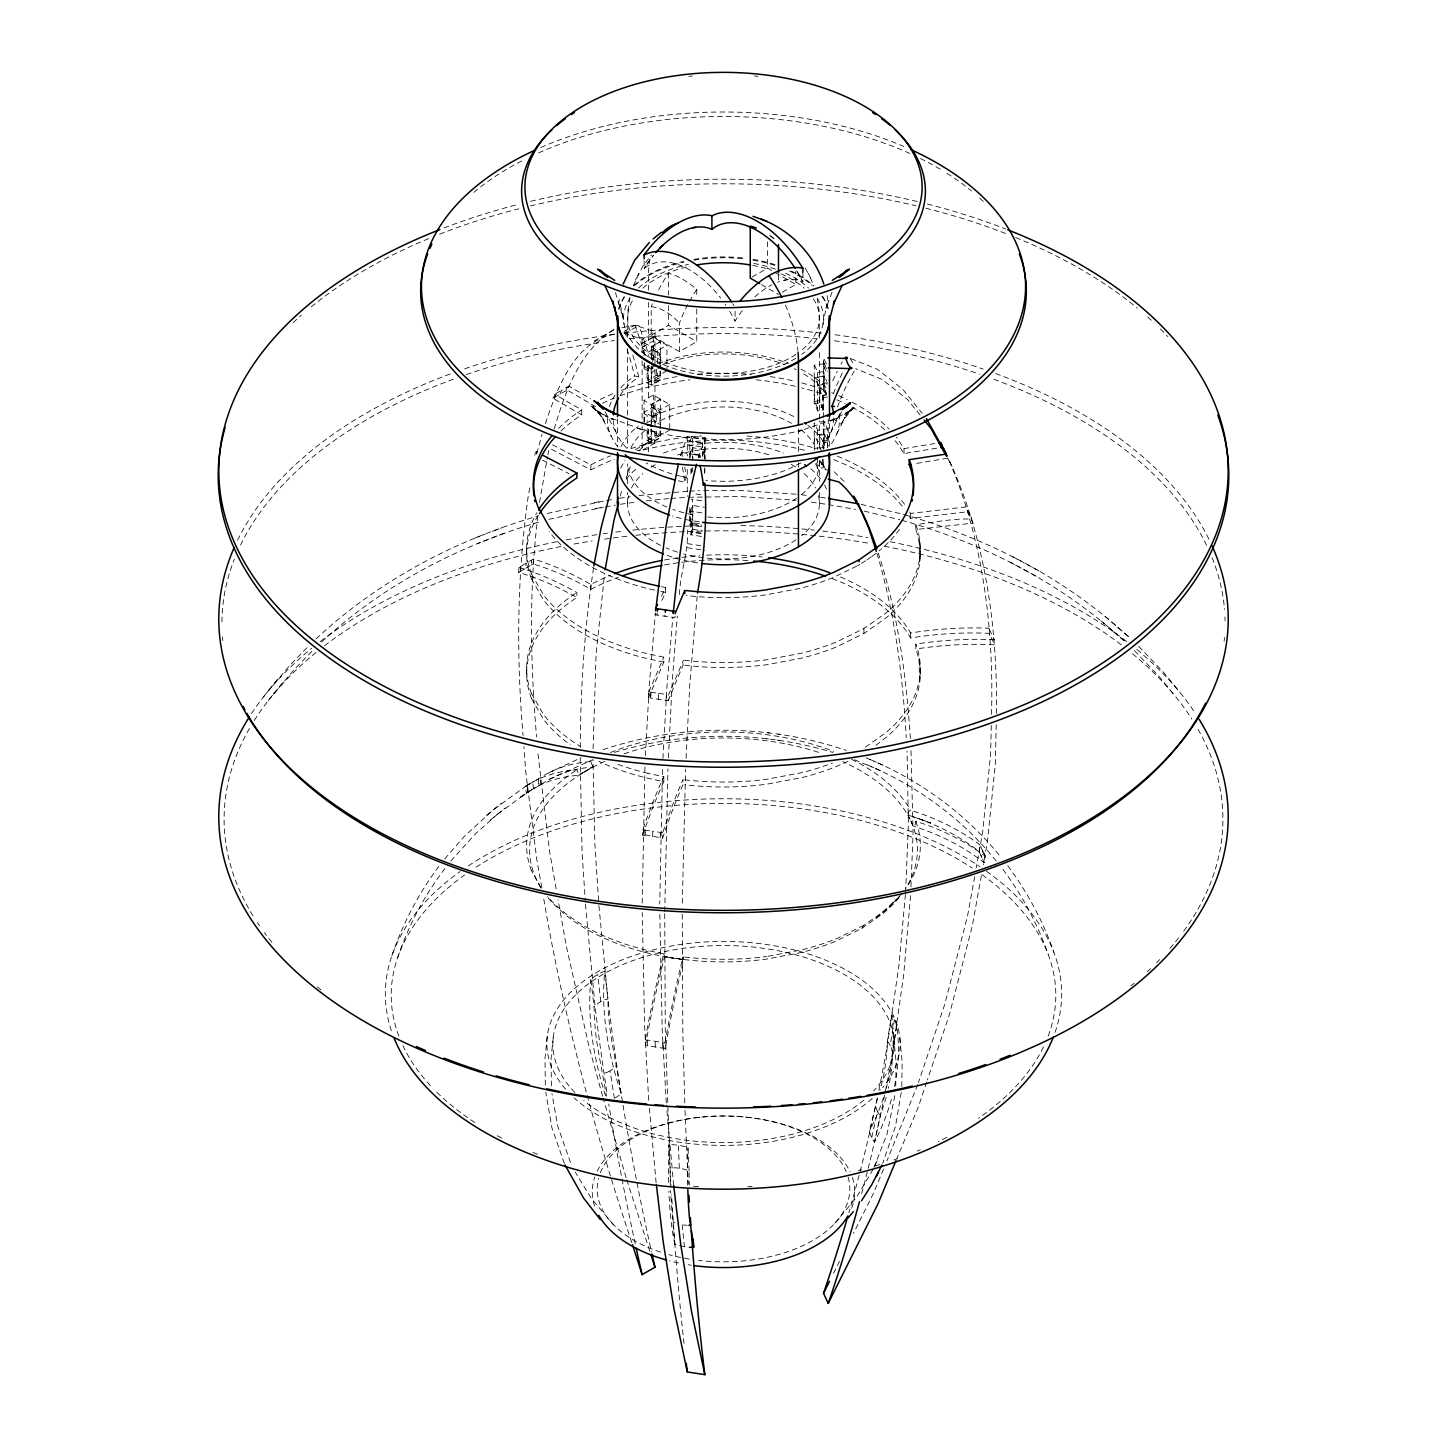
<?xml version="1.0" encoding="UTF-8"?>
<svg xmlns="http://www.w3.org/2000/svg" width="1447" height="1447" viewBox="0 0 1447 1447"><rect width="100%" height="100%" fill="white"/><g stroke="black" fill="none" stroke-linecap="round" stroke-linejoin="round"><path stroke-width="0.75" stroke-dasharray="5 3.75" d="M627.6 503.556L627.618 492.559M627.618 483.75L627.636 463.944M819.382 448.027L819.382 421.077M819.382 418.834L819.4 349.215M819.4 337.983L819.074 310.273L817.446 299.185M829.493 446.164L829.493 416.953M664.716 913.69L665.294 1030.951L670.051 1167.747A2028.151 428.601 -81.2 0 0 671.046 1185.835M664.716 911.483L667.953 768.845M682.26 914.197L682.839 1033.664L684.919 1108.293M580.211 758.337L582.038 851.541L585.348 902.042M580.301 747.412C580.5 687.452 584.588 627.473 593.523 568.165M593.089 748.732L596.092 654.189L604.557 574.115M682.297 903.145L685.589 769.37M645.055 834.829L662.617 838.193A346.068 70.74 -81.5 0 1 683.056 784.581L683.056 779.626A352.127 71.988 -81.5 0 0 662.726 832.767L662.617 838.193M645.036 835.516L642.703 835.154L642.812 829.746A352.127 74.412 -81.2 0 1 663.829 776.713L647.93 773.349M645.036 834.883L645.091 832.17M645.091 832.803L645.163 830.09L642.812 829.746M652.651 836.673L652.76 831.247L645.145 830.144M660.248 837.867L660.338 833.816M660.338 834.449L660.375 832.405L652.76 831.247M991.267 725.435L990.634 754.104L982.603 832.568L976.255 867.784M991.521 714.402C993.872 627.383 982.929 538.447 948.056 458.084L913.346 463.962M996.223 724.531L995.337 764.233L987.306 842.697L983.327 864.709M996.458 713.498C997.58 626.442 985.172 537.542 948.201 458.048M644.946 766.892L642.197 903.615M645.362 755.75L649.396 683.689L655.31 614.252M662.509 769.623L659.742 904.086M662.925 758.463L666.958 686.403L672.855 616.965M895.747 1086.136L896.091 1061.935L893.523 1035.6M901.788 1086.552L902.15 1061.718L899.491 1034.659M905.623 892.202L908.372 823.777L907.088 751.21M910.597 895.711L903.652 975.188L892.564 1052.114A2028.151 1599.55 -24.9 0 1 860.676 1197.284M910.941 886.884L913.075 833.906L910.941 747.864M668.405 757.848L672.24 681.664L677.286 616.006M686.059 758.373L689.785 684.377L697.255 595.115M518.967 567.459A352.127 205.076 59.6 0 1 576.883 592.583L576.883 597.521A346.068 201.549 59.6 0 0 518.641 572.451L518.967 567.459L533.455 559.012A352.127 203.304 60 0 1 590.882 584.425A196.864 113.662 0 0 1 610.525 575.327M518.641 572.451L520.341 571.438L520.576 567.694M520.305 571.42L525.858 568.183L526.183 563.19M525.858 568.183L531.375 564.981L531.537 563.118M531.429 564.981L533.147 564.004L533.455 559.012M531.483 563.408L531.664 561.237M650.68 696.966L651.005 692.1L648.853 691.775L648.455 697.707L650.625 698.033M650.806 695.066L650.607 698.069L668.188 700.71L668.568 694.777L683.509 660.176M520.504 567.984L520.613 566.428M531.592 561.526L531.646 560.604M658.313 699.208L658.692 693.276L650.987 692.136M666.018 700.42L666.416 694.451L668.568 694.777M920.165 553.767L919.46 562.087L919.116 538.682L919.985 546.984M920.165 673.271L919.46 681.591L919.116 658.186L919.985 666.506M905.424 894.409L898.949 965.059L887.861 1041.985A2028.151 1599.55 -24.9 0 1 878.926 1089.917M675.297 616.295L674.664 617.688L657.065 615.065L657.264 613.058M664.897 616.223L665.005 615.047M657.083 615.011L655.147 614.722L655.292 613.148M901.228 1092.431L895.548 1126.092L882.706 1163.37M679.475 594.518C680.09 572.668 688.844 551.94 687.289 530.108M537.94 515.675C528.824 589.056 530.416 663.431 536.566 736.993M539.514 502.38L547.509 456.854M894.825 1095.686L887.101 1133.833L873.934 1167.639M547.255 1036.432L545.013 1058.209L545.374 1088.361M553.26 1037.318L551.054 1058.535L551.397 1087.873M618.484 304.141L619.985 295.55M894.499 1086.444A254.527 200.753 -24.9 0 0 896.814 1025.851L896.688 1025.435A44.025 12.571 87.6 0 0 894.373 1019.52A44.025 12.842 87.2 0 0 891.623 1014.872L887.318 1041.569A248.486 195.508 -25.7 0 1 880.174 1089.41L879.903 1090.351M894.373 1019.556L890.194 1045.602M896.814 1025.851L892.51 1052.512A248.486 195.978 -24.9 0 1 888.331 1088.325M979.854 845.211L979.908 844.813A291.968 229.711 -25.7 0 0 910.561 810.23C904.194 812.834 913.708 824.935 908.101 815.674A193.916 111.962 0 0 0 842.751 761.647M982.603 850.8L979.945 844.885M984.647 855.286L982.676 850.402M982.549 851.216L982.35 852.428M985.244 856.642L985.063 857.854M822.927 324.381L826.599 305.353L825.911 308.428L833.183 289.129M979.474 847.653L979.492 852.5M983.815 861.037L984.069 862.249M974.663 876.593L967.5 916.204L944.692 1004.562L918.465 1082.446M981.355 875.706L972.203 926.333L949.395 1014.691L927.418 1079.95M629.897 297.521L627.926 310.273L627.618 337.422M529.819 487.856L528.499 494.295C516.977 574.097 516.235 655.202 523.054 735.456M536.855 453.544L542.01 434.245M547.943 454.702L548.829 450.415M877.569 1097.929L869.34 1131.265A42.234 13.873 -89.3 0 0 871.745 1137.505A42.126 13.566 -89 0 0 873.916 1141.394L874.476 1142.135A254.527 200.753 -24.9 0 0 892.293 1095.922M886.161 1097.332A248.486 195.978 -24.9 0 1 885.329 1100.335L880.409 1115.438L874.476 1142.135M871.745 1137.487L877.569 1111.459A24.038 7.542 -89.9 0 0 879.903 1115.004L880.409 1115.438M536.421 454.105L536.909 451.826M537.09 451.301C535.589 450.324 533.744 457.143 535.408 455.895M620.257 496.194L621.848 490.063M699.371 457.65L699.878 455.172A231.104 47.245 -81.5 0 1 700.782 457.867M680.416 455.751L682.297 452.513M698.232 457.523L699.046 455.082M545.429 423.519C557.276 388.266 574.242 340.877 615.626 333.841M554.183 428.963C565.415 391.522 579.65 349.505 615.445 328.813L593.161 341.673M678.317 480.802L684.775 482.249L686.276 477.546A231.104 48.836 -81.2 0 0 684.72 467.128M917.76 1084.545L887.011 1160.747M926.713 1082.049L918.212 1107.317L896.851 1158.577M680.705 455.208L687.289 436.451C726.105 443.18 766.223 438.857 804.333 429.795L799.051 431.188L837.361 418.02L829.873 421.439L853.187 408.94L844.704 414.276L854.128 407.62L845.753 414.348L853.766 407.475L845.699 415.488L852.301 408.452L840.779 424.08L845.175 417.098L836.022 435.529M698.25 457.921L704.834 439.165L674.501 436.144L637.042 428.294L642.703 429.777L605.515 416.121L613.275 419.684L595.857 410.243L604.213 415.488L590.177 405.467L599.058 413.281L592.836 406.119L603.254 418.816L597.882 411.78L604.647 421.819L602.495 418.328L611.484 436.65M391.92 955.635C402.863 923.276 418.979 892.69 439.581 865.469M397.654 957.552C408.615 925.212 424.803 894.608 445.64 867.549M626.081 478.36L630.313 466.658M696.749 309.061L696.749 341.619L679.439 351.603L651.204 335.306L651.204 306.764L652.308 303.888M679.439 351.603L679.439 323.079L682.55 315.392A93.802 54.154 -60 0 1 696.749 289.545A76.528 44.188 60 0 0 668.514 273.23A93.802 54.154 -60 0 0 657.39 292.421M633.243 285.855L642.522 266.754L651.421 254.925M668.188 700.71L683.056 665.059L683.056 660.121M648.455 697.707L663.829 662.147L663.829 657.191L647.93 653.827A196.864 113.662 0 0 1 543.005 594.283L531.465 573.862M648.853 691.775L663.829 657.191M883.592 1168.959L873.337 1193.576L853.423 1233.459M560.966 430.989A190.082 109.737 0 0 1 581.694 414.819L552.935 398.287L554.726 396.442M554.291 397.437L567.152 390.021L568.852 386.078L590.647 398.829M560.007 394.127L561.725 390.184L568.852 386.078M552.935 398.287L556.046 393.512L555.413 394.995M566.265 389.587L566.862 388.085M567.007 387.868L567.333 387.127M830.433 433.232L839.929 414.059L835.715 420.733L842.588 410.568M689.785 458.681L689.785 441.226L692.408 435.583L692.408 461.141M689.785 453.996L692.408 448.371M690.219 457.505L690.219 453.381L692.824 447.756L704.526 449.565L704.526 458.247M702.464 456.384L702.464 443.198L705.069 437.555A95.9 55.366 0 0 1 696.568 436.343M704.526 449.565L701.922 455.19L690.219 453.381M702.464 455.968L705.069 450.324M689.785 512.111L692.824 505.455L704.526 507.264M701.65 526.744L689.785 524.881L692.408 518.84M661.532 586.686L665.584 587.464L660.067 599.311M701.27 533.672L691.521 532.17L692.824 529.349L692.824 505.455M701.469 536.457L690.906 534.829L692.408 531.61L692.408 499.667M665.584 587.464L665.584 592.42L660.375 603.616M655.147 614.722L655.798 613.329M635.414 280.212L636.608 277.734M637.548 275.726L638.724 273.302M873.12 1169.321L856.57 1197.266L834.539 1223.656M875.019 1165.36L877.171 1160.91M833.49 1273.342L839.477 1261.368M620.673 468.141L624.959 460.236M666.886 957.028L685.426 959.723A193.934 111.962 0 0 0 766.078 959.18L800.951 952.578A193.934 111.962 0 0 0 835.661 941.274L861.815 928.413L863.895 925.266L885.383 910.272M444.681 858.975L464.089 836.619L493.879 809.343M450.759 861.055L475.466 833.761L497.714 814.028M268.636 690.49L289.888 665.258L308.5 646.122M273.411 694.198L294.374 669.328L312.733 650.481M263.463 696.893L279 677.558M268.292 700.547L283.612 681.501M902.114 893.324L889.29 906.889M899.491 896.525L874.784 919.152L886.667 909.186M638.869 450.849L647.207 442.872L654.985 442.981L654.985 429.868M315.989 638.923C378.246 580.699 455.588 540.057 537.108 516.253M321.686 641.943C382.93 585.022 458.88 545.519 538.809 522.078M880.427 549.806L879.197 550.837M494.187 809.126L526.057 786.028M497.985 813.829L528.264 791.798L540.744 784.726A285.891 165.067 60 0 1 592.8 767.163L585.529 771.269M486.301 815.511L501.494 803.157M490.262 820.087L505.166 807.969M876.014 553.387L872.035 556.372M871.347 556.86L866.446 560.206M875.923 745.277L886.034 737.464A196.864 113.662 0 0 0 915.806 649.088M632.845 355.293A231.104 134.589 59.6 0 1 638.724 376.853L632.466 381.646A110.316 63.686 0 0 0 620.311 395.049M638.724 376.853L634.582 375.967L627.709 381.212A116.104 67.032 0 0 0 620.094 388.556M520.92 796.845L532.062 789.628M520.468 797.062L528.264 791.798M624.091 333.443L638.109 326.154M644.06 355.474L644.06 342.704L653.339 337.35L666.922 345.182L666.922 368.605M656.395 365.078L647.116 370.432L644.06 368.659L649.432 365.404M644.06 421.837L644.06 400.403L653.339 395.049L669.708 404.491L669.708 427.914M865.74 560.694L861.327 563.462M526.165 785.974L527.178 785.323L527.594 789.14M527.142 785.359L528.625 784.455M525.008 786.68L531.248 782.899M528.915 784.274L539.984 777.943A291.95 168.557 60 0 1 590.882 761.628A196.864 113.662 0 0 1 593.198 760.417M624.073 331.435L634.039 325.684M865.469 747.122L886.034 732.526A196.864 113.662 0 0 0 915.806 644.15M584.787 771.703L578.818 775.303A285.909 166.495 59.6 0 0 526.31 793.137L525.55 786.354A291.968 170.023 59.6 0 1 576.883 769.786L578.818 774.887L585.239 771.45M857.528 565.705L859.825 564.366M684.847 660.32L684.738 660.32A196.864 113.662 0 0 0 766.711 659.778L802.126 653.085A196.864 113.662 0 0 0 837.361 641.6L863.895 628.559L886.034 613.003A196.864 113.662 0 0 0 915.806 524.646M684.829 665.276A196.864 113.662 0 0 0 766.711 664.716L802.126 658.023A196.864 113.662 0 0 0 837.361 646.556L863.895 633.497L886.034 617.959A196.864 113.662 0 0 0 915.806 529.584M861.815 928.413L883.611 913.111A193.934 111.962 0 0 0 899.274 897.23M585.709 771.161L592.8 766.747L590.882 761.628M863.895 925.266L837.361 938.307A196.864 113.662 0 0 1 802.108 949.811L766.729 956.485M624.127 333.298L642.124 339.123L654.985 331.707L654.985 366.923M651.204 335.306L668.514 325.304L696.749 341.619M752.169 277.01L767.561 268.129L773.204 271.385M642.124 343.246L654.985 335.831M556.01 393.494L561.725 390.184M642.124 347.37L654.985 339.955M660.682 341.582L651.403 346.954L651.403 365.024M659.977 353.556L652.832 349.432L644.277 354.37L651.403 358.494L659.977 353.556L659.977 368.768M644.06 342.704L657.643 350.536L666.922 345.182M651.403 359.724L660.682 354.37M644.277 362.618L644.277 366.742L647.695 364.771M644.277 366.742L647.84 368.804L654.695 364.843M782.339 292.204L795.796 284.444L795.796 271.258M647.84 368.804L647.84 380.344L656.395 375.388M666.922 370.739L657.643 376.093L657.643 371.843M647.116 382.804L656.395 377.45L660.483 379.801A95.9 55.366 0 0 0 651.204 385.155L647.116 382.804L647.116 370.432M659.977 370.938L659.977 377.45L651.403 382.406L647.84 380.344M660.682 399.282L651.403 404.635L651.403 442.963L660.682 437.609L660.483 399.173A95.9 55.366 0 0 0 651.204 404.527L651.204 423.808M644.277 422.379L644.277 412.069L652.832 407.132L659.977 411.255L659.977 428.638M669.708 404.491L660.429 409.845L644.06 400.403M659.977 411.255L651.403 416.193L644.277 412.069M651.403 417.423L660.682 412.069M645.977 423.446L652.832 419.485L656.395 421.547L652.977 423.537M647.84 428.421L647.84 438.043L656.395 433.087M647.116 440.503L656.395 435.131L660.483 437.5A95.9 55.366 0 0 0 651.204 442.854L647.116 440.503L647.116 428.131M647.207 442.872L634.365 450.288L640.189 450.379M669.708 430.048L660.429 435.402L647.116 427.715M642.124 446.273L654.985 438.857M654.985 442.981L642.124 450.397L642.124 426.051M615.228 1097.875A42.162 28.687 -71 0 0 621.125 1093.516A254.527 146.961 60 0 1 604.774 971.263A43.953 28.47 -66.9 0 0 597.72 974.482L597.213 974.753A43.971 28.289 -67.4 0 0 590.882 979.33L594.084 1007.166A248.486 144.718 59.6 0 0 599.365 1056.871L606.528 1096.193M800.842 463.004L787.313 469.552A110.316 63.686 0 0 1 705.973 480.476M856.751 566.139L833.454 577.407A190.082 109.737 0 0 1 799.413 588.513L765.246 594.952A190.082 109.737 0 0 1 686.167 595.513L686.095 595.495M604.774 971.263L607.921 999.099A24.798 16.243 -67.8 0 0 600.794 1001.613L600.36 1001.849A24.834 16.188 -68.4 0 0 594.066 1007.148M538.32 778.848L538.79 783.532M634.383 325.521L638.941 325.72A231.104 133.431 60 0 1 648.744 355.546M651.204 422.126L653.339 421.005L656.395 422.777M549.733 779.173L592.999 759.566L594.88 844.126L598.769 903.398M548.757 772.843L581.151 757.703M647.46 365.44A225.027 129.923 60 0 1 648.093 368.117L650.228 367.086M648.093 368.117L653.158 368.533M848.105 761.321L837.361 766.06A196.864 113.662 0 0 1 802.108 777.545L766.729 784.22A196.864 113.662 0 0 1 684.829 784.799L684.847 784.78M504.081 533.4L477.221 543.692M474.887 538.103L485.306 534.124M492.378 531.393L502.073 527.685M603.055 749.618C681.356 723.5 768.285 723.717 846.386 750.487M614.45 752.386C685.155 730.825 762.28 730.952 832.966 752.476M547.219 513.486L604.43 500.897M548.829 519.328L603.327 507.228M784.111 280.284L787.023 279.777M621.957 327.619L634.98 325.249L654.985 331.707M606.582 500.517L615.156 499.034M605.334 506.866L615.373 505.13M594.138 502.67L600.143 501.639M595.314 508.602L601.21 507.59M934.78 443.56L904.013 448.606L897.737 439.11A190.082 109.737 0 0 0 896.344 437.283M936.661 448.19L904.013 453.562L897.737 444.066A190.082 109.737 0 0 0 894.336 439.816M909.747 512.129A196.864 113.662 0 0 1 910.543 513.468L966.325 506.866L971.208 517.284M908.951 515.729A196.864 113.662 0 0 1 910.543 518.424L967.79 511.732L973.144 523.091L915.788 529.53L915.788 524.574C934.165 522.349 954.55 518.153 971.968 519.129M826.581 394.941L823.994 389.713L819.798 390.364L823.198 397.672L823.198 410.044L817.609 410.894A95.9 55.366 0 0 0 814.209 403.586L814.209 365.259L823.994 363.74L826.581 368.985M814.209 365.259A95.9 55.366 0 0 1 817.609 372.584L827.377 371.065M826.671 393.385L824.32 388.321L819.436 389.08L822.565 395.827L822.565 407.367L817.7 408.126L814.571 401.38L814.571 377.468L824.32 375.967L826.671 381.031M814.209 378.029L823.994 376.527M827.449 382.713L817.7 384.233L814.571 377.468M817.609 385.354L827.377 383.835M822.565 395.827L825.821 395.338A190.082 109.737 0 0 0 801.674 387.886M823.198 397.672L827.377 397.021M814.571 401.38L819.436 400.62L822.565 407.367M814.209 403.586L819.798 402.718L823.198 410.044M820.069 422.054L823.994 421.439L827.377 428.764L827.377 446.074M823.994 434.625L819.798 435.276L819.798 447.648L814.209 448.498L814.209 422.958A95.9 55.366 0 0 1 817.609 430.265L827.377 428.764M814.571 450.379L814.571 435.167L824.32 433.666L827.449 440.413L827.449 450.722M827.449 440.413L817.7 441.914L814.571 435.167M827.377 441.95L823.198 442.601L823.198 448.769M819.798 448.045L823.994 447.412L824.627 448.534M822.565 459.296L822.565 465.066L817.7 465.825L816.126 462.443M815.547 463.691A95.9 55.366 0 0 1 817.609 468.593L823.198 467.743L823.198 459.495M677.051 376.546L647.587 382.352A190.082 109.737 0 0 0 620.166 390.853M619.443 498.293L630.313 496.755M620.347 504.28L637.584 501.838M639.013 495.525L687.434 491.275M646.375 500.807L668.532 498.618M698.811 1117.373L699.733 1117.283M670.757 498.437L686.403 497.406M689.459 491.184L699.643 490.678M688.645 497.28L740.321 496.52L796.121 500.282M703.712 490.587L740.466 490.461L796.754 494.259M837.288 406.806L837.632 406.842A225.027 177.475 -24.9 0 1 854.255 371.101M684.738 779.824L684.847 779.843A196.864 113.662 0 0 0 766.711 779.282L802.126 772.589A196.864 113.662 0 0 0 832.495 763.039M684.738 957.028L684.847 957.046A196.864 113.662 0 0 0 766.711 956.503M702.464 443.198L689.785 441.226M701.65 500.789L691.34 499.215M624.091 332.864L626.099 333.154M695.211 454.647L682.496 452.549M689.098 1170.985L687.976 1147.471A43.935 31.111 20.6 0 0 678.426 1145.355A44.188 31.201 21.2 0 0 668.912 1144.577L670.07 1168.091A24.888 17.328 20.9 0 1 678.77 1168.163L680.235 1168.398A24.816 17.292 20.2 0 1 689.079 1171.003A248.486 50.808 -81.5 0 0 689.315 1185.202M645.471 1045.512A285.891 60.412 -81.2 0 1 664.535 956.829L683.744 959.741A285.909 58.441 -81.5 0 0 665.313 1048.532L645.471 1045.512L645.199 1039.742A291.95 61.696 -81.2 0 1 663.829 953.917L647.93 950.552A196.864 113.662 0 0 1 547.581 896.652M801.222 494.711L807.733 495.561M811.297 502.127L826.237 504.28M645.199 1039.742L662.762 1042.455M777.907 734.117L780.837 734.515M777.075 740.104L779.933 740.502M680.18 959.072C669.201 956.304 687.018 962.364 683.056 956.829A291.968 59.689 -81.5 0 0 665.041 1042.762L665.313 1048.532M767 732.688L769.334 733.014M766.331 738.693L768.61 739.037M682.206 1224.777L684.395 1246.645A42.072 27.764 19.1 0 0 687.18 1247.025M687.289 440.557L704.834 443.288M687.289 444.681L704.834 447.394M701.922 512.889L690.219 511.08L690.219 523.434L701.922 525.243M699.317 521.824L691.521 520.631L691.521 532.17M699.353 523.778L690.906 522.476L690.906 534.829M692.824 529.349L702.573 530.85M687.289 543.602L704.834 546.315M687.289 547.708L704.834 550.421M660.375 832.405L662.726 832.767M658.692 693.276L666.398 694.488M820.72 497.262L827.141 498.293M828.371 504.623L855.484 509.416M665.041 1042.762L662.78 1043.178M679.33 1168.272L678.426 1145.355M663.829 662.147L647.93 658.783A196.864 113.662 0 0 1 543.005 599.239L531.465 578.8M663.829 776.713L663.829 781.651L647.93 778.287A196.864 113.662 0 0 1 598.913 761.357M665.584 592.42L660.519 591.425M861.11 504.352L901.354 513.884M686.276 477.546L680.578 476.262M681.483 452.368L681.483 452.368A231.104 48.836 -81.2 0 1 682.514 456.438M850.221 358.512L854.128 365.132M864.239 511.117L899.745 519.708M654.496 590.141L650.517 589.218A190.082 109.737 0 0 1 549.227 531.736M829.891 470.691L823.524 469.063L823.524 460.435M903.38 514.409C981.211 536.403 1055.731 573.03 1116.849 626.442M901.752 520.251C978.715 541.992 1052.403 578.167 1112.852 630.982M919.243 818.857L930.728 822.927L907.938 815.059L909.62 818.477M854.381 759.729L873.789 767.778M850.89 358.621L877.515 369.347L902.91 389.46L922.227 413.372M865.993 757.794L876.267 762.243M869.647 759.277C920.401 780.62 966.216 814.1 1000.799 857.04M878.492 763.256L885.492 766.404M867.314 764.866C917.145 785.83 962.146 818.695 996.115 860.856M875.996 768.773L882.869 771.866M551.506 449.275L590.882 469.859A196.864 113.662 0 0 1 614.469 459.205M552.501 444.772L590.882 464.903A196.864 113.662 0 0 1 610.525 455.823M542.444 460.092L568.924 473.585M1012.737 556.733L1024.06 562.901M1027.189 564.565L1039.091 571.04M1010.024 562.141L1021.148 568.201M1024.331 569.901L1036.034 576.25M581.73 414.819L581.73 409.881L554.653 394.344M775.086 272.488L795.796 284.444M761.538 284.643L778.486 294.428M653.339 350.12L660.483 354.244M659.977 377.45L651.403 372.494L660.682 367.14L660.483 341.474A95.9 55.366 0 0 0 651.204 346.828L651.204 359.616M653.339 408.235L656.395 410.007L656.395 422.361L660.483 424.731M644.06 413.589L647.116 415.361L647.116 421.547M595.694 406.697L567.152 390.021M647.84 438.043L651.403 440.105L659.977 435.149L659.977 430.808M769.714 235.427L775.013 239.406M1117.609 627.184L1129.745 637.639L1105.092 616.313M1113.684 631.778L1125.603 642.07L1101.312 621.034M1138.699 646.303L1164.202 673.108L1179.848 692.281M1134.466 650.644L1159.644 677.087L1175.054 695.971M834.141 471.776L845.518 482.81M613.528 1224.777L591.425 1198.604L575.327 1172.269M920.039 414.963L907.613 399.589L882.218 379.476L855.575 368.623M1007.745 865.758C1027.388 892.057 1043.124 921.287 1053.868 952.307M1002.898 869.412C1022.161 895.187 1037.589 923.855 1048.153 954.278M541.124 888.386L531.465 870.569M605.135 411.708L617.073 434.317M826.544 394.868L824.338 391.793A110.316 63.686 0 0 0 801.71 372.675M732.761 303.671L733.936 305.552M797.478 272.108L802.904 281.948A71.102 41.059 -60 0 0 777.6 282.219M805.292 268.147L809.452 275.726M947.568 458.247L951.963 466.151M979.836 853.151L983.49 860.856M989.459 629.572L988.807 628.233A352.127 277.064 -25.7 0 0 910.561 633.008A196.864 113.662 0 0 0 837.307 575.671M994.252 640.026L994.234 639.701A352.146 277.715 -24.9 0 0 915.788 644.096L915.788 649.034A346.068 272.94 -24.9 0 1 994.65 644.801L989.242 633.334A346.068 272.289 -25.7 0 0 910.561 637.964A196.864 113.662 0 0 0 829.619 577.624M810.392 277.734L813.757 285.855M808.276 273.302L811.586 280.212M980.885 855.286L981.645 856.913M989.531 629.572L994.234 639.701M971.118 516.977L971.697 518.225M826.346 363.866L823.524 357.789L823.524 417.731M823.524 361.913L826.346 367.99M823.524 366.037L826.346 372.114M821.787 451.844L819.436 446.779L824.32 446.02L824.32 433.666M823.524 464.939L826.346 471.017M821.01 461.683L822.565 465.066M819.798 460.417L823.198 467.743M615.445 292.656L623.241 317.87L620.401 305.353L621.089 308.428M982.694 859.156L983.218 860.296M910.814 820.974L912.948 826.038A193.934 111.962 0 0 1 905.713 888.241M983.978 853.205L984.503 854.345M984.72 854.87L985.317 856.244A291.968 230.272 -24.9 0 0 915.788 821.299C914.54 834.792 908.463 813.739 912.46 824.772M983.87 861.815L984.286 862.756A285.909 225.479 -24.9 0 0 913.636 826.273M570.516 1162.466L557.782 1126.291L551.958 1093.588M564.348 1163.424L551.922 1127.81L545.754 1092.268M531.465 693.366L543.041 713.805A196.864 113.662 0 0 0 580.772 746.688M531.465 698.322L543.041 718.743A196.864 113.662 0 0 0 570.389 744.789M878.257 553.098C897.864 613.04 906.401 676.129 910.38 738.892M876.972 553.478C894.771 613.239 902.838 675.586 906.238 737.735M626.081 1177.605L603.218 1098.418M626.768 1179.739L650.155 1252.27M631.814 1242.629C593.975 1129.564 563.028 1013.967 543.33 896.326M969.056 512.527L969.327 513.432M967.518 510.809L967.79 511.732M663.829 953.917L664.535 956.413L673.398 958.095A193.916 111.962 0 0 1 548.16 897.773M602.639 1096.283L589.11 1046.995L566.283 946.031L558.126 899.889M892.51 1052.512L892.293 1051.643A24.635 7.217 88.3 0 0 890.249 1045.729M827.015 295.55L828.516 304.141M556.191 888.91L549.589 851.56L537.542 750.432M541.775 887.536L536.728 858.975L525.677 771.287L523.886 746.652M614.36 1098.382L610.091 1070.798A24.292 16.351 -70.1 0 0 616.766 1065.227M621.125 1093.534L613.166 1048.822A248.486 143.47 60 0 1 607.921 999.099M622.572 314.867L624.073 324.381M684.395 1246.645A42.379 27.891 19.7 0 1 674.899 1244.492L671.987 1210.651A248.486 52.508 -81.2 0 1 670.594 1190.465M673.687 1185.527L666.452 1105.219M656.124 1182.814L649.088 1104.73M600.794 1001.595L597.72 974.464M540.744 784.726L539.984 777.943M538.845 783.514L539.044 785.667M533.473 788.796L532.713 782.013M527.884 792.142L527.504 788.742M598.913 905.605L607.885 998.665A2028.151 1170.949 60 0 0 651.494 1251.836M585.474 904.23L595.024 1006.099A2028.151 1170.949 60 0 0 607.378 1095.307M666.271 1102.976L662.22 1030.391L659.796 913.039M648.708 1100.263L644.675 1027.677L642.251 912.569M662.798 1043.106L662.889 1044.897M662.853 1044.625L663.015 1047.429M655.382 1046.941L655.111 1041.171M647.46 1040.502L647.677 1045.186M685.01 1110.518L687.596 1170.46A2028.151 428.601 -81.2 0 0 688.338 1184.044M819.382 461.503L819.4 481.417M819.4 492.486L819.4 503.556M910.561 513.504L910.561 518.442M910.561 633.008L910.561 637.964M904.013 448.606L904.013 453.562M863.895 628.559L863.895 633.497M828.227 418.87L828.227 445.839M824.32 375.967L824.32 388.321M823.994 363.74L823.994 389.713M823.994 421.439L823.994 447.412M823.524 419.974L823.524 449.203M819.798 390.364L819.798 402.718M819.436 389.08L819.436 400.62M817.609 372.584L817.609 410.894M817.609 430.265L817.609 449.547M817.609 457.957L817.609 468.593M802.904 272.181L802.904 281.948A83.058 47.95 60 0 0 796.736 270.896M798.455 428.999L798.455 451.536M798.455 462.805L798.455 467.309M778.486 274.894L778.486 283.576M767.561 241.794L767.561 268.129M735.094 311.322L735.094 321.089A71.102 41.059 -60 0 1 743.595 308.971M705.069 437.555L705.069 460.978M704.834 439.165L704.834 458.645M704.834 467.634L704.834 472.12M704.526 469.117L704.526 473.458M696.749 289.545L696.749 298.209M692.824 447.756L692.824 458.609M692.408 467.526L692.408 471.776M691.521 468.701L691.521 472.554M690.906 468.9L690.906 477.13M690.906 509.688L690.906 522.06M689.785 507.445L689.785 524.881M687.289 436.451L687.289 455.932M687.289 469.407L687.289 496.393M668.514 273.23L668.514 294.935M668.514 305.787L668.514 325.304M660.483 371.282L660.682 379.91L651.403 385.282L651.403 367.194M657.643 350.536L657.643 363.324M656.395 369.202L656.395 377.45M656.395 431.025L656.395 435.131M654.985 369.184L654.985 427.625M653.339 337.35L653.339 361.171M653.339 395.049L653.339 421.005M652.832 349.432L652.832 361.804M652.832 407.132L652.832 419.485M651.204 368.117L651.204 385.155M651.204 430.085L651.204 442.854M648.545 290.16L648.545 274.84A105.993 61.19 60 0 1 650.246 257.494M648.545 302.423L648.545 339.936M648.545 365.91L648.545 397.636M648.545 429.361L648.545 452.043M644.096 260.749L644.096 268.545A83.058 47.95 60 0 1 720.678 298.1M644.06 364.409L644.06 368.659M642.124 339.123L642.124 358.621M642.124 360.864L642.124 423.808M627.618 348.709L627.636 418.762M627.636 421.023L627.636 448.136M617.507 418.943L617.507 445.821M590.882 464.903L590.882 469.859M590.882 584.425L590.882 589.363A346.068 199.813 60 0 0 533.147 564.004M526.672 549.878L526.672 554.834M526.672 669.4L526.672 674.338M683.979 1343.431A2028.151 428.601 -81.2 0 1 671.571 1194.806M877.117 1098.635A2028.151 1599.55 -24.9 0 1 848.828 1212.839M899.491 529.331A190.082 109.737 0 0 1 881.042 549.281M602.458 403.279A190.082 109.737 0 0 1 614.414 398.034M620.148 395.809A190.082 109.737 0 0 1 647.551 387.308L681.754 380.85A190.082 109.737 0 0 1 690.129 379.874M755.985 379.783A190.082 109.737 0 0 1 795.235 386.277M836.909 399.842A190.082 109.737 0 0 1 845.446 403.731M851.976 407.041A190.082 109.737 0 0 1 885.474 430.501M293.072 322.717A505.292 291.733 0 0 1 301.283 315.265M311.25 306.836A505.292 291.733 0 0 1 429.795 238.14M439.617 234.179A505.292 291.733 0 0 1 518.768 208.802M530.416 205.926A505.292 291.733 0 0 1 916.204 205.836M925.773 208.187A505.292 291.733 0 0 1 1006.171 233.709M1015.685 237.507A505.292 291.733 0 0 1 1137.324 308.121M1147.598 316.911A505.292 291.733 0 0 1 1154.127 322.898M1160.422 328.975A505.292 291.733 0 0 1 1167.91 336.681M444.012 227.957A504.714 291.39 0 0 1 519.003 204.19M530.633 201.314A504.714 291.39 0 0 1 917.959 201.694M927.4 204.045A504.714 291.39 0 0 1 1005.846 229.06M558.651 428.348A190.082 109.737 0 0 1 581.73 409.881M600.198 399.462A190.082 109.737 0 0 1 614.432 393.096M697.418 374.267A190.082 109.737 0 0 1 751.174 374.393M770.202 376.582A190.082 109.737 0 0 1 795.271 381.339M801.71 382.949A190.082 109.737 0 0 1 825.984 390.545M831.645 392.716A190.082 109.737 0 0 1 833.418 393.421M838.681 395.664A190.082 109.737 0 0 1 847.128 399.607M852.012 402.103A190.082 109.737 0 0 1 889.001 428.999M531.429 578.8A196.864 113.662 0 0 1 538.501 514.951M643.716 449.927A196.864 113.662 0 0 1 804.46 450.252M833.617 459.64A196.864 113.662 0 0 1 904.447 509.091M531.429 573.862A196.864 113.662 0 0 1 536.873 512.708M630.856 448.606A196.864 113.662 0 0 1 701.488 435.945M747.104 436.053A196.864 113.662 0 0 1 813.069 447.684M837.307 456.167A196.864 113.662 0 0 1 906.328 506.776M1224.469 637.458A501.584 289.581 0 0 1 1224.108 641.184M222.838 640.641A501.584 289.581 0 0 1 222.494 636.915M221.934 621.975A501.584 289.581 0 0 1 234.342 559.175M240.564 544.994A501.584 289.581 0 0 1 455.95 378.246M466.314 374.574A501.584 289.581 0 0 1 614.36 340.533M629.119 338.779A501.584 289.581 0 0 1 819.87 338.996M834.376 340.769A501.584 289.581 0 0 1 979.438 374.14M993.926 379.295A501.584 289.581 0 0 1 1207.431 547.056M1212.116 557.782A501.584 289.581 0 0 1 1224.524 609.458M1224.958 616.928A501.584 289.581 0 0 1 1225.066 620.654M237.543 540.274A504.714 291.39 0 0 1 452.206 373.236M464.704 368.786A504.714 291.39 0 0 1 615.771 334.275M624.272 333.244A504.714 291.39 0 0 1 822.601 333.244M835.064 334.763A504.714 291.39 0 0 1 983.146 369.075M995.626 373.543A504.714 291.39 0 0 1 1210.452 542.354M981.934 874.621A332.304 191.854 0 0 1 1048.189 1036.052M1043.45 1047.031A332.304 191.854 0 0 1 978.371 1118.332M946.808 1137.306A332.304 191.854 0 0 1 938.235 1141.629M920.346 1149.786A332.304 191.854 0 0 1 917.271 1151.089M897.339 1158.74A332.304 191.854 0 0 1 893.884 1159.933M879.866 1164.509A332.304 191.854 0 0 1 872.704 1166.644M861.815 1169.664A332.304 191.854 0 0 1 858.143 1170.623M752.078 1186.359A332.304 191.854 0 0 1 747.81 1186.558M698.557 1186.54A332.304 191.854 0 0 1 692.154 1186.214M537.597 1154.254A332.304 191.854 0 0 1 531.356 1151.758M501.675 1138.066A332.304 191.854 0 0 1 496.068 1135.099M474.887 1122.528A332.304 191.854 0 0 1 434.172 1089.573M430.284 1085.503A332.304 191.854 0 0 1 402.899 1045.656M398.866 1036.179A332.304 191.854 0 0 1 464.614 874.947M476.081 867.151A332.304 191.854 0 0 1 972.113 867.929M986.492 871.257A338.164 195.236 0 0 1 1055.08 1032.308M391.395 1030.716A338.164 195.236 0 0 1 460.037 871.582M468.322 865.885A338.164 195.236 0 0 1 979.89 866.681M915.806 821.353A196.864 113.662 0 0 1 907.595 885.835M898.786 897.339A196.864 113.662 0 0 1 886.034 909.729M531.429 870.569A196.864 113.662 0 0 1 576.865 769.786M610.525 752.53A196.864 113.662 0 0 1 833.617 751.409M851.505 759.277A196.864 113.662 0 0 1 910.543 810.193M540.816 887.481A193.916 111.962 0 0 1 605.425 761.14M624.073 753.815A193.916 111.962 0 0 1 820.015 752.838M909.638 815.602A285.909 224.954 -25.7 0 1 978.896 851.324M848.123 1177.044A126.305 72.911 0 0 1 698.702 1260.409M689.387 1259.125A126.305 72.911 0 0 1 668.767 1254.621M660.646 1252.161A126.305 72.911 0 0 1 598.552 1178.292M600.324 1172.793A126.305 72.911 0 0 1 722.397 1115.999A126.305 72.911 0 0 1 846.169 1171.545M852.392 1177.532A131.225 75.769 0 0 1 850.709 1210.397M691.268 1265.221A131.225 75.769 0 0 1 688.067 1264.732M678.607 1262.978A131.225 75.769 0 0 1 669.509 1260.843M594.608 1206.038A131.225 75.769 0 0 1 594.826 1176.917M597.141 1171.328A131.225 75.769 0 0 1 724.006 1116.017A131.225 75.769 0 0 1 850.131 1171.907M574.911 1092.521A170.656 98.523 0 0 1 722.017 945.56A170.656 98.523 0 0 1 873.536 1091.02M863.841 1100.118A170.656 98.523 0 0 1 583.738 1100.606M565.65 1089.229A176.661 101.995 0 0 1 721.963 941.436A176.661 101.995 0 0 1 882.706 1087.619M872.27 1098.418A176.661 101.995 0 0 1 574.079 1097.839M609.603 1071.124A24.346 16.297 -70.6 0 1 603.001 1073.258M605.497 1095.759A254.527 148.227 59.6 0 1 590.901 979.348M687.705 1185.238A254.563 52.038 -81.5 0 1 687.976 1147.471M887.318 1041.551A24.888 7.488 88.1 0 1 890.014 1045.114M877.334 1111.061A24.4 7.832 89.9 0 1 875.254 1104.567M891.623 1014.872A254.545 200.265 -25.7 0 1 886.288 1088.126M883.448 1097.604A254.545 200.265 -25.7 0 1 869.34 1131.265M670.377 1185.057A248.486 52.508 -81.2 0 1 670.07 1168.091M674.917 1222.842A24.4 16.351 20 0 1 673.307 1222.172M674.899 1244.51A254.545 53.792 -81.2 0 1 668.894 1191.026M668.641 1182.326A254.545 53.792 -81.2 0 1 668.912 1144.577M687.271 1225.302A24.292 16.279 19.4 0 1 683.4 1224.94M531.429 698.304A196.864 113.662 0 0 1 576.865 597.521M590.846 589.363A196.864 113.662 0 0 1 618.466 577.226M664.517 564.909A196.864 113.662 0 0 1 750.45 560.767M647.912 773.349A196.864 113.662 0 0 1 615.337 763.383M531.429 693.366A196.864 113.662 0 0 1 576.865 592.565M664.517 559.971A196.864 113.662 0 0 1 699.823 555.576M706.552 555.178A196.864 113.662 0 0 1 762.135 556.968M1198.044 729.306A499.414 288.333 0 0 1 1183.537 931.362M1178.69 937.765A499.414 288.333 0 0 1 1168.199 950.372M1159.644 959.614A499.414 288.333 0 0 1 1156.659 962.653M1150.51 968.676A499.414 288.333 0 0 1 1147.344 971.661M1134.231 983.182A499.414 288.333 0 0 1 1130.957 985.877M321.144 989.965A499.414 288.333 0 0 1 316.133 985.95M271.964 942.341A499.414 288.333 0 0 1 264.421 932.664M259.646 925.99A499.414 288.333 0 0 1 257.349 922.625M253.008 915.842A499.414 288.333 0 0 1 250.06 727.389M254.238 720.497A499.414 288.333 0 0 1 316.043 652.434M324.472 645.778A499.414 288.333 0 0 1 561.924 546.333M573.916 544.054A499.414 288.333 0 0 1 592.221 540.961M604.52 539.134A499.414 288.333 0 0 1 629.517 535.969M635.866 535.3A499.414 288.333 0 0 1 870.461 543.584M884.461 546.206A499.414 288.333 0 0 1 1122.438 645.706M1132.513 653.718A499.414 288.333 0 0 1 1191.858 719.069M251.471 713.624A504.714 291.39 0 0 1 311.72 648.274M320.239 641.546A504.714 291.39 0 0 1 558.216 541.449M566.211 539.894A504.714 291.39 0 0 1 597.032 534.667M603.254 533.762A504.714 291.39 0 0 1 607.414 533.183M615.771 532.098A504.714 291.39 0 0 1 624.272 531.067M632.791 530.127A504.714 291.39 0 0 1 701.741 525.641M740.792 525.55A504.714 291.39 0 0 1 814.082 530.108M822.601 531.049A504.714 291.39 0 0 1 867.947 537.561M890.176 541.721A504.714 291.39 0 0 1 1126.67 641.473M1136.854 649.558A504.714 291.39 0 0 1 1194.589 712.195M642.703 835.154A346.068 73.128 -81.2 0 1 663.829 781.651M688.953 76.347A201.893 116.556 0 0 1 692.371 76.022M754.629 76.022A201.893 116.556 0 0 1 758.047 76.347M817.139 298.227A99.97 57.717 0 0 1 801.783 354.334M795.778 358.313A99.97 57.717 0 0 1 670.377 367.339A99.97 57.717 0 0 1 629.879 298.227M638.489 288.08A99.97 57.717 0 0 1 688.483 264.385M753.742 263.444A99.97 57.717 0 0 1 776.08 269.359M785.667 273.248A99.97 57.717 0 0 1 808.511 288.08M618.773 309.495A105.993 61.19 0 0 1 625.194 296.056M634.745 285.493A105.993 61.19 0 0 1 683.87 262.178M693.999 260.171A105.993 61.19 0 0 1 745.223 259.049M753.019 260.171A105.993 61.19 0 0 1 774.814 265.398M789.411 271.005A105.993 61.19 0 0 1 812.255 285.493M821.806 296.056A105.993 61.19 0 0 1 828.227 309.495M651.204 306.764A49.27 28.452 60 0 1 679.439 323.079M819.346 460.671A95.9 55.366 0 0 1 801.421 494.621M796.61 498.184A95.9 55.366 0 0 1 707.004 516.886M692.408 514.734A95.9 55.366 0 0 1 672.873 509.38M666.886 507.047A95.9 55.366 0 0 1 627.672 464.342M630.946 447.846A95.9 55.366 0 0 1 646.682 429.216M660.483 420.607A95.9 55.366 0 0 1 791.545 423.338M800.915 429.669A95.9 55.366 0 0 1 814.209 444.392M697.581 562.901A105.993 61.19 0 0 1 665.132 554.635M626.225 479.264A105.993 61.19 0 0 1 636.174 468.882M663.45 453.146A105.993 61.19 0 0 1 783.551 453.146M810.826 468.882A105.993 61.19 0 0 1 820.775 479.264M824.501 484.998A105.993 61.19 0 0 1 826.454 488.996M818.423 495.688A95.9 55.366 0 0 1 801.62 535.679M795.977 539.821A95.9 55.366 0 0 1 683.671 553.93M677.54 552.157A95.9 55.366 0 0 1 666.036 547.888M660.7 545.41A95.9 55.366 0 0 1 628.577 495.688M631.489 487.965A95.9 55.366 0 0 1 642.83 473.621M651.023 467.309A95.9 55.366 0 0 1 655.69 464.415M677.54 454.973A95.9 55.366 0 0 1 769.46 454.973M791.31 464.415A95.9 55.366 0 0 1 795.977 467.309M804.17 473.621A95.9 55.366 0 0 1 815.511 487.965M785.414 305.1A105.993 61.19 60 0 1 797.876 350.463M618.773 308.663A105.993 61.19 0 0 1 624.254 296.635M633.406 285.873A105.993 61.19 0 0 1 683.834 261.364M693.909 259.357A105.993 61.19 0 0 1 745.223 258.217M753.091 259.357A105.993 61.19 0 0 1 774.941 264.602M791.419 271.132A105.993 61.19 0 0 1 813.594 285.873M822.746 296.635A105.993 61.19 0 0 1 828.227 308.663M813.359 298.769A95.9 55.366 0 0 1 800.263 351.295M795.977 354.37A95.9 55.366 0 0 1 674.573 365.729A95.9 55.366 0 0 1 633.641 298.769M642.83 288.188A95.9 55.366 0 0 1 689.984 266.23M752.693 265.38A95.9 55.366 0 0 1 769.46 269.522M780.964 273.79A95.9 55.366 0 0 1 804.17 288.188M725.11 304.177A83.058 47.95 60 0 1 725.888 305.335M729.668 311.25A83.058 47.95 60 0 1 735.094 321.089M754.809 296.888A71.102 41.059 -60 0 1 771.884 284.77M700.8 533.021A95.9 55.366 0 0 1 692.408 531.61M689.785 520.359A105.993 61.19 0 0 1 672.33 515.946M621.07 446.617A105.993 61.19 0 0 1 638.199 426.033M653.339 416.483A105.993 61.19 0 0 1 795.163 417.261M808.005 425.418A105.993 61.19 0 0 1 823.994 442.891M700.8 494.693A95.9 55.366 0 0 1 692.408 493.282M770.6 236.06A76.528 44.188 60 0 1 774.127 238.701M540.871 147.485A302.079 174.4 0 0 1 903.76 146.454M473.784 192.397A302.839 174.834 0 0 1 522.566 160.508M538.573 152.857A302.839 174.834 0 0 1 909.729 153.436M920.455 158.501A302.839 174.834 0 0 1 940.64 169.444M946.971 173.314A302.839 174.834 0 0 1 971.516 190.986M979.655 198.04A302.839 174.834 0 0 1 983.49 201.658M833.798 417.857A110.316 63.686 0 0 1 819.834 448.624M680.56 476.262A110.316 63.686 0 0 1 646.158 463.022M626.786 448.244A110.316 63.686 0 0 1 613.166 418.147M662.4 364.572A110.316 63.686 0 0 1 785.196 364.807M794.276 368.75A110.316 63.686 0 0 1 796.194 369.69M839.26 414.095A116.104 67.032 0 0 1 829.312 446.635M617.923 446.96A116.104 67.032 0 0 1 607.65 414.475M609.368 406.752A116.104 67.032 0 0 1 614.903 395.338M658.023 363.703A116.104 67.032 0 0 1 788.434 363.504M800.987 369.166A116.104 67.032 0 0 1 826.581 388.248M625.357 333.624A231.104 134.589 59.6 0 1 626.388 336.337M627.039 349.252A225.027 131.044 59.6 0 1 634.582 375.967M682.351 467.218A225.027 47.552 -81.2 0 1 684.775 482.249M832.749 380.923A231.104 181.834 -25.7 0 1 837.27 371.282M841.014 364.119A231.104 181.834 -25.7 0 1 842.335 361.75M833.454 393.729A225.027 177.059 -25.7 0 1 842.787 372.096M651.548 366.326A231.104 133.431 60 0 1 652.199 369.003M634.926 325.231A225.027 129.923 60 0 1 644.657 354.768M698.123 455.19A145.206 117.985 -8.7 0 1 695.157 454.846M635.251 1243.895A2028.151 1170.949 60 0 1 608.771 1104.007M645.868 265.742L644.096 268.545A71.102 41.059 -60 0 1 653.592 255.16L645.868 265.742"/><path stroke-width="1.5" d="M617.507 503.556L617.525 452.549M829.493 452.893L829.493 503.556M829.493 416.953L829.493 318.105M657.444 611.14L657.68 608.753L655.762 608.445L655.527 610.797M675.025 613.763L684.757 590.376L684.757 593.686M665.276 612.316L665.511 609.965L657.662 608.789M673.09 613.51L673.343 611.122L665.511 609.965M655.78 609.838L666.018 526.22L678.444 463.763M673.325 612.551C678.498 562.811 684.25 512.889 696.495 464.324M697.508 592.999C704.02 556.625 707.312 520.504 704.834 483.37M605.153 569.666L613.854 520.757L618.647 502.344M593.813 565.94L601.011 528.173L609.006 497.479L617.453 474.073M829.674 319.154L834.503 300.886L833.454 304.177L842.281 285.204M819.726 456.565A116.104 67.032 0 0 1 819.346 456.872L806.305 466.043L790.659 473.73A116.104 67.032 0 0 1 703.296 485.071L703.947 483.009M623.151 284.028L634.636 260.333L649.287 242.499M896 1160.639L878.04 1203.705L828.227 1303.403L823.524 1293.274A2028.151 1599.55 -24.9 0 0 847.598 1217.09M655.762 608.445L656.377 607.161M656.992 605.859L657.607 604.539M861.526 1200.757L871.763 1184.677L881.874 1165.088M876.357 1176.483L878.546 1171.98M823.524 1293.274L829.511 1281.319M845.175 407.602L847.743 404.473L845.717 406.77M847.725 1218.338L853.332 1211.664M842.154 275.491L847.038 270.083L839.097 277.426L849.479 269.142L832.278 280.356M659.977 248.052L662.889 245.194M845.518 407.15L849.642 403.026L841.883 409.682L850.492 402.772L841.34 409.248L850.04 403.767L827.286 415.976L834.991 412.449L805.473 423.157M653.103 238.918L661.478 232.225M686.095 590.539L686.095 590.539A190.082 109.737 0 0 0 765.228 590.014L799.413 583.557A190.082 109.737 0 0 0 833.436 572.469L859.066 559.862L880.427 544.868A190.082 109.737 0 0 0 909.222 459.658L946.031 454.087M632.502 1244.764L642.124 1274.626L654.985 1267.21A2028.151 1170.949 60 0 1 651.982 1254.024M644.096 258.796L644.096 254.889A84.215 48.619 -60 0 1 711.906 215.73L716.681 213.83A94.525 54.57 60 0 1 798.129 260.858L802.904 268.274L802.904 272.181M644.096 254.889L648.871 252.972A94.525 54.57 60 0 1 730.319 300.017L731.549 301.826M802.904 423.917C752.078 436.614 698.178 436.831 647.243 424.695L652.452 426.069L628.83 419.105L607.975 410.586L615.952 414.24L598.949 405.033L607.523 410.423L593.885 400.674L603.471 409.121L597.466 402.23L601.391 406.987M693.113 227.74L696.007 227.233M938.651 442.909L940.586 442.583L945.813 453.544M940.821 447.485L943.155 447.666M913.111 495.435A190.082 109.737 0 0 0 909.222 464.596L910.868 464.342M827.738 357.915L846.64 358.512M828.227 367.918L851.342 368.641M833.653 414.33A110.298 63.686 0 0 0 832.043 406.227L834.485 406.498M847.49 357.988C844.198 356.631 848.72 368.424 852.193 368.117M673.343 611.122L675.261 611.412M656.395 1185.003L663.178 1241.707L673.94 1308.685L687.289 1371.937L704.834 1374.65A2028.151 428.601 -81.2 0 1 691.25 1230.674M829.276 498.654L858.903 503.918M847.11 357.355L845.229 357.355M659.506 586.288L650.517 584.281A190.082 109.737 0 0 1 549.227 526.78L538.085 507.065A190.082 109.737 0 0 1 552.193 435.402M828.227 479.192L838.844 481.923C858.993 498.871 868.453 524.682 876.9 548.901M753.037 216.327L763.889 220.197M764.595 220.505C792.269 231.864 814.317 255.721 823.849 284.028M761.357 219.148L767.344 221.644M543.312 455.534L576.883 473.06L576.883 478.016A196.864 113.662 0 0 0 539.405 513.613M614.722 280.356L597.521 269.142L607.903 277.426L599.962 270.083L604.846 275.491M759.657 283.558L750.251 278.131L750.251 226.039M804.749 464.614L806.305 466.043M600.324 1219.586L583.629 1198.116L565.017 1164.98M924.163 420.1L931.072 428.638L946.465 456.275M853.712 496.086L857.239 501.765M926.369 418.509L947.26 456.004M604.719 285.204L613.546 304.177L612.497 300.886L617.326 319.154M941.183 443.668L942.323 445.983M941.31 443.994L940.586 442.583M943.426 448.461L946.175 454.376M943.715 449.04L944.294 450.18M944.873 451.319L945.596 452.748M858.125 503.809L868.779 528.245L876.285 551.379M650.843 1254.404L654.985 1267.21M616.621 315.989L614.523 306.746L615.246 309.984M704.834 1374.65L691.503 1311.398L680.723 1244.42L673.687 1185.527M693.167 1239.012L693.764 1247.368L689.477 1218.03A254.563 52.038 -81.5 0 1 687.831 1189.615M909.222 459.658L909.222 464.596M859.066 559.862L859.066 561.725M798.455 424.496L798.455 361.388A105.993 61.19 60 0 0 798.039 352.091M798.455 469.57L798.455 546.839M778.486 244.525L778.486 272.723M711.906 215.73L711.906 229.404A83.058 47.95 60 0 1 795.253 268.527M617.507 318.105L617.507 416.7M687.289 1371.937A2028.151 428.601 -81.2 0 1 686.24 1363.255M690.816 1224.108A2028.151 428.601 -81.2 0 1 690.364 1217.506M689.387 1201.987A2028.151 428.601 -81.2 0 1 688.989 1195.276M859.5 1201.571A2028.151 1599.55 -24.9 0 1 828.245 1303.403M912.46 499.667A190.082 109.737 0 0 1 912.189 501.06M534.884 501.566A190.082 109.737 0 0 1 534.594 500.156M533.925 495.923A190.082 109.737 0 0 1 555.286 436.777M1217.831 415.09A505.292 291.733 0 0 1 734.425 767.181A505.292 291.733 0 0 1 225.099 427.48M1007.763 229.82A504.714 291.39 0 0 1 1101.746 663.522A504.714 291.39 0 0 1 344.693 663.16A504.714 291.39 0 0 1 439.942 229.548M1205.586 703.133A501.584 289.581 0 0 1 732.833 912.713A501.584 289.581 0 0 1 246.894 713.425M244.959 709.916A501.584 289.581 0 0 1 243.078 706.407M1212.116 545.935A504.714 291.39 0 0 1 724.802 910.344A504.714 291.39 0 0 1 234.251 547.382M538.537 510.013A196.864 113.662 0 0 1 576.883 473.06M1053.289 1037.137A338.164 195.236 0 0 1 724.332 1189.199A338.164 195.236 0 0 1 394.09 1038.06M847.906 1215.896A131.225 75.769 0 0 1 694.488 1265.673M666.633 1260.066A131.225 75.769 0 0 1 598.769 1215.335M690.997 1225.175A24.292 16.279 19.4 0 1 688.881 1225.302M693.24 1247.368A42.072 27.764 19.1 0 1 689.405 1247.224M1010.06 1055.297A499.414 288.333 0 0 1 1000.058 1059.24M985.787 1064.522A499.414 288.333 0 0 1 958.493 1073.584M912.406 1086.064A499.414 288.333 0 0 1 867.006 1095.325M860.911 1096.356A499.414 288.333 0 0 1 848.647 1098.291M842.48 1099.195A499.414 288.333 0 0 1 830.09 1100.841M821.697 1101.854A499.414 288.333 0 0 1 813.25 1102.795M804.803 1103.645A499.414 288.333 0 0 1 798.437 1104.224M792.052 1104.766A499.414 288.333 0 0 1 781.398 1105.544M770.726 1106.195A499.414 288.333 0 0 1 753.598 1106.973M695.663 1107.045A499.414 288.333 0 0 1 676.4 1106.213M663.594 1105.399A499.414 288.333 0 0 1 655.075 1104.766M646.574 1104.043A499.414 288.333 0 0 1 546.713 1088.813M529.15 1084.762A499.414 288.333 0 0 1 496.231 1075.899M483.388 1071.974A499.414 288.333 0 0 1 444.12 1058.155M425.472 1050.522A499.414 288.333 0 0 1 416.392 1046.525M1198.984 719.05A504.714 291.39 0 0 1 721.673 1108.149A504.714 291.39 0 0 1 249.246 717.061M622.572 575.779A196.846 113.644 0 0 1 662.147 565.361M753.815 561.056A196.846 113.644 0 0 1 825.586 576.177M614.487 573.772A196.846 113.644 0 0 1 662.147 560.423M768.628 557.782A196.846 113.644 0 0 1 829.637 572.686M895.205 129.868A201.893 116.556 0 0 1 854.833 279.705A201.893 116.556 0 0 1 592.167 279.705A201.893 116.556 0 0 1 551.795 129.868M557.149 125.129A201.893 116.556 0 0 1 565.379 118.708M571.294 114.602A201.893 116.556 0 0 1 574.369 112.613M872.631 112.613A201.893 116.556 0 0 1 875.706 114.602M881.621 118.708A201.893 116.556 0 0 1 889.851 125.129M829.348 315.79A105.993 61.19 0 0 1 723.5 380.127A105.993 61.19 0 0 1 617.652 315.79M828.516 454.051A105.993 61.19 0 0 1 702.464 522.331M669.635 515.06A105.993 61.19 0 0 1 618.394 454.485M804.315 422.759A105.993 61.19 0 0 1 806.178 424.061M828.932 497.243A105.993 61.19 0 0 1 701.777 563.462M663.45 553.984A105.993 61.19 0 0 1 618.068 497.243M662.437 232.678A105.993 61.19 60 0 1 677.992 223.073M769.008 275.617A105.993 61.19 60 0 1 781.868 297.503M829.457 316.531A105.993 61.19 0 0 1 723.5 379.313A105.993 61.19 0 0 1 617.543 316.531M739.67 301.464A84.215 48.619 -60 0 1 802.904 268.274M696.477 264.982A95.9 55.366 0 0 1 750.523 264.982M655.672 252.7A71.102 41.059 -60 0 1 711.906 229.404M751.97 226.546A76.528 44.188 60 0 1 756.365 228.101M751.264 226.401A93.802 54.154 -60 0 1 752.277 226.781M911.067 149.692A302.079 174.4 0 0 1 945.832 404.473A302.079 174.4 0 0 1 503.194 405.721A302.079 174.4 0 0 1 533.617 150.777M1019.357 253.985A302.839 174.834 0 0 1 723.59 466.151A302.839 174.834 0 0 1 427.607 254.093M429.94 248.359A302.839 174.834 0 0 1 431.911 244.091M613.293 414.873A110.298 63.686 0 0 1 618.502 398.088M832.025 406.227A231.104 182.268 -24.9 0 1 850.131 367.791M674.447 479.825A116.104 67.032 0 0 1 625.285 454.828M700.041 465.645A225.027 45.997 -81.5 0 1 703.314 485.071M642.124 1274.626A2028.151 1170.949 60 0 1 636.21 1248.291M624.2 286.325A198.619 114.675 0 0 0 922.119 187.025A198.619 114.675 0 0 0 624.2 87.724A198.619 114.675 0 0 0 624.2 286.325"/></g></svg>
